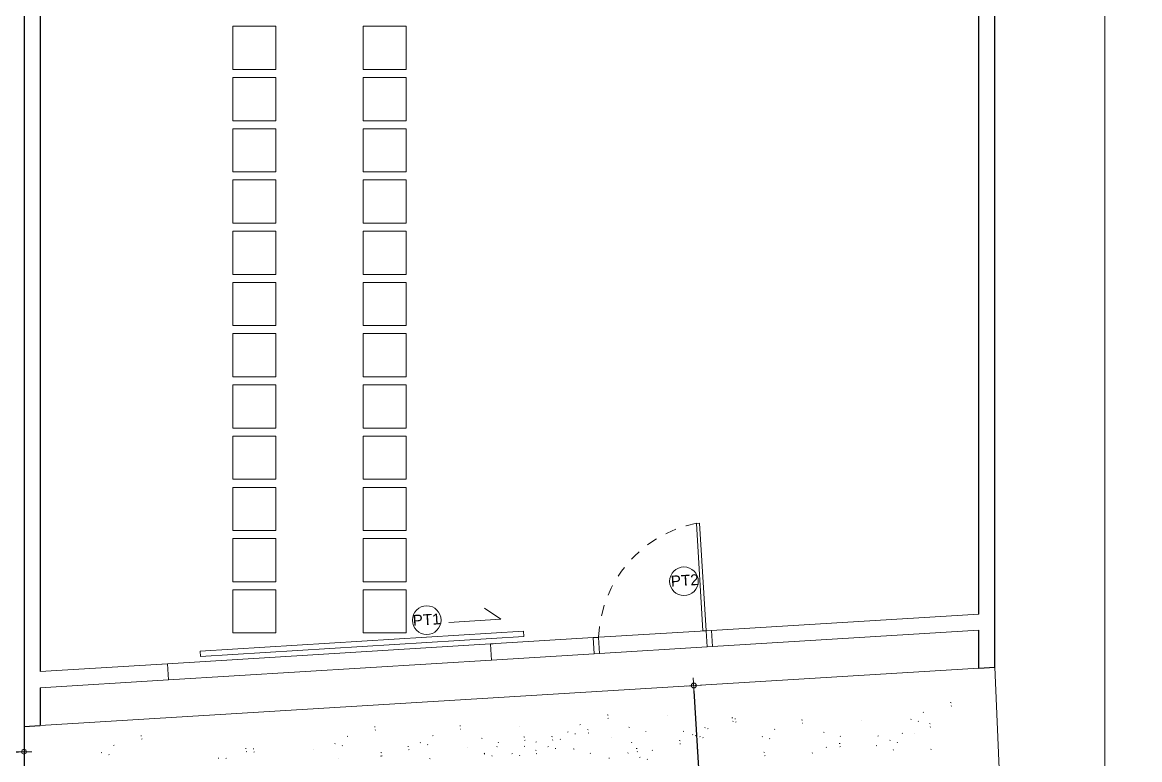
# Model space of a CAD drawing. Header units: millimetres. Extents: x 1345 to 2117, y 1214 to 1365.
# Drawn here: x 1526.97 to 1537.32, y 1265.66 to 1272.5 of the extents above; entities that cross this region are included whole.
import ezdxf

# ---------------------------------------------------------------- set-up
doc = ezdxf.new("R2010")
doc.units = ezdxf.units.MM
doc.header["$LTSCALE"] = 0.5
doc.linetypes.add('HIDDEN2', pattern=[0.1875, 0.125, -0.0625])
for name, color, linetype in [('02', 2, 'Continuous'), ('08', 8, 'Continuous'), ('ARCO', 7, 'HIDDEN2'), ('DIVERSOS', 4, 'Continuous'), ('ESQUADRIAS', 3, 'Continuous'), ('parede', 2, 'Continuous'), ('PISO', 8, 'Continuous')]:
    doc.layers.add(name, color=color, linetype=linetype)
doc.layers.add('E-TXT-W', color=7, linetype='Continuous', lineweight=15)
doc.styles.get("Standard").update_dxf_attribs({"font": 'arial.ttf'})
doc.dimstyles.new('ESCALA50', dxfattribs={"dimtxt": 0.1, "dimasz": 0.05, "dimexe": 0.18, "dimexo": 0.06, "dimgap": 0.1, "dimtad": 1, "dimzin": 4, "dimdsep": 46, "dimtxsty": 'Standard', "dimblk": 'BOLA', "dimcen": -0.06, "dimse1": 1, "dimse2": 1, "dimclrd": 7, "dimclrt": 7, "dimadec": 0, "dimazin": 0, "dimtfac": 1, "dimtix": 1, "dimtmove": 0, "dimatfit": 3, "dimldrblk": 'BOLA', "dimfxl": 0, "dimtolj": 1, "dimtzin": 4, "dimarcsym": 0})

# ---------------------------------------------------------------- blocks, each defined once
blk = doc.blocks.new('BOLA')
for p, q in [((-1.44, 0), (1.44, 0)), ((0, -1.44), (0, 1.44))]:
    blk.add_line(p, q)
blk.add_circle((0, 0), 0.452)
blk = doc.blocks.new('*D338')
at = {"layer": 'Defpoints', "color": 0, "transparency": 16777216}
for p in [(1524.981, 1270.423), (1526.981, 1270.423), (1526.981, 1265.731)]:
    blk.add_point(p, dxfattribs=at)
at = {"layer": 'E-TXT-W', "color": 7, "lineweight": -2, "transparency": 16777216}
blk.add_line((1525.031, 1265.731), (1526.931, 1265.731), dxfattribs=at)
at = {"layer": 'E-TXT-W', "color": 7, "lineweight": -2, "transparency": 16777216, "xscale": 0.05, "yscale": 0.05, "zscale": 0.05, "rotation": 180}
blk.add_blockref('BOLA', (1524.981, 1265.731), dxfattribs=at)
at = {"layer": 'E-TXT-W', "color": 7, "lineweight": -2, "transparency": 16777216, "xscale": 0.05, "yscale": 0.05, "zscale": 0.05}
blk.add_blockref('BOLA', (1526.981, 1265.731), dxfattribs=at)
at = {"layer": 'E-TXT-W', "color": 7, "transparency": 16777216, "insert": (1525.981, 1265.882), "char_height": 0.1, "attachment_point": 5}
blk.add_mtext('\\A1;2.00', dxfattribs=at)
blk = doc.blocks.new('*D340')
at = {"layer": 'Defpoints', "color": 0, "transparency": 16777216}
for p in [(1533.189, 1266.345), (1533.189, 1266.345), (1533.526, 1260.855)]:
    blk.add_point(p, dxfattribs=at)
at = {"layer": 'E-TXT-W', "color": 7, "lineweight": -2, "transparency": 16777216}
blk.add_line((1533.523, 1260.905), (1533.192, 1266.295), dxfattribs=at)
at = {"layer": 'E-TXT-W', "color": 7, "lineweight": -2, "transparency": 16777216, "xscale": 0.05, "yscale": 0.05, "zscale": 0.05}
for p, rotation in [((1533.189, 1266.345), 93.51165524880473), ((1533.526, 1260.855), 273.5116552488047)]:
    blk.add_blockref('BOLA', p, dxfattribs=dict(at, rotation=rotation))
at = {"layer": 'E-TXT-W', "color": 7, "transparency": 16777216, "insert": (1533.509, 1263.61), "char_height": 0.1, "attachment_point": 5, "rotation": 273.5117}
blk.add_mtext('\\A1;5.50', dxfattribs=at)

msp = doc.modelspace()

# ---------------------------------------------------------------- linework, layer by layer
at = {"color": 84, "linetype": 'Continuous', "lineweight": 15, "true_color": 0x259500}
for points in [[(1535.574, 1266.185), (1535.567, 1266.187), (1535.567, 1266.187)], [(1535.578, 1266.157), (1535.574, 1266.155), (1535.574, 1266.155)], [(1532.394, 1266.07), (1532.386, 1266.072), (1532.386, 1266.072)], [(1532.398, 1266.042), (1532.393, 1266.039), (1532.393, 1266.039)], [(1533.551, 1266.044), (1533.543, 1266.045), (1533.543, 1266.045)], [(1533.555, 1266.015), (1533.55, 1266.013), (1533.55, 1266.013)], [(1533.577, 1266.035), (1533.57, 1266.037), (1533.57, 1266.037)], [(1533.581, 1266.007), (1533.577, 1266.004), (1533.577, 1266.004)], [(1534.197, 1266.025), (1534.189, 1266.027), (1534.189, 1266.027)], [(1534.201, 1265.997), (1534.196, 1265.995), (1534.196, 1265.995)], [(1535.204, 1266.032), (1535.2, 1266.03), (1535.2, 1266.03)], [(1535.272, 1266.01), (1535.269, 1266.015), (1535.269, 1266.015)], [(1535.319, 1266.099), (1535.314, 1266.096), (1535.314, 1266.096)], [(1530.236, 1265.961), (1530.229, 1265.963), (1530.229, 1265.963)], [(1530.24, 1265.933), (1530.236, 1265.93), (1530.236, 1265.93)], [(1531.027, 1265.97), (1531.02, 1265.971), (1531.02, 1265.971)], [(1531.031, 1265.941), (1531.027, 1265.939), (1531.027, 1265.939)], [(1532.024, 1265.917), (1532.019, 1265.914), (1532.019, 1265.914)], [(1532.091, 1265.895), (1532.089, 1265.9), (1532.089, 1265.9)], [(1532.138, 1265.983), (1532.134, 1265.981), (1532.134, 1265.981)], [(1532.211, 1265.934), (1532.203, 1265.936), (1532.203, 1265.936)], [(1532.215, 1265.906), (1532.21, 1265.903), (1532.21, 1265.903)], [(1532.594, 1265.956), (1532.587, 1265.958), (1532.587, 1265.958)], [(1532.746, 1265.916), (1532.744, 1265.92), (1532.744, 1265.92)], [(1533.097, 1265.923), (1533.092, 1265.92), (1533.092, 1265.92)], [(1533.295, 1265.957), (1533.291, 1265.954), (1533.291, 1265.954)], [(1533.322, 1265.948), (1533.317, 1265.945), (1533.317, 1265.945)], [(1533.941, 1265.939), (1533.937, 1265.936), (1533.937, 1265.936)], [(1534.397, 1265.911), (1534.39, 1265.913), (1534.39, 1265.913)], [(1535.125, 1265.903), (1535.12, 1265.9), (1535.12, 1265.9)], [(1535.38, 1265.99), (1535.373, 1265.992), (1535.373, 1265.992)], [(1535.384, 1265.962), (1535.38, 1265.959), (1535.38, 1265.959)], [(1527.816, 1265.791), (1527.811, 1265.788), (1527.811, 1265.788)], [(1528.071, 1265.878), (1528.064, 1265.88), (1528.064, 1265.88)], [(1528.076, 1265.85), (1528.071, 1265.847), (1528.071, 1265.847)], [(1529.866, 1265.808), (1529.862, 1265.805), (1529.862, 1265.805)], [(1529.934, 1265.786), (1529.931, 1265.79), (1529.931, 1265.79)], [(1529.981, 1265.874), (1529.976, 1265.871), (1529.976, 1265.871)], [(1530.657, 1265.816), (1530.653, 1265.814), (1530.653, 1265.814)], [(1530.725, 1265.794), (1530.722, 1265.799), (1530.722, 1265.799)], [(1530.772, 1265.883), (1530.767, 1265.88), (1530.767, 1265.88)], [(1531.228, 1265.855), (1531.221, 1265.857), (1531.221, 1265.857)], [(1531.38, 1265.815), (1531.377, 1265.819), (1531.377, 1265.819)], [(1531.622, 1265.866), (1531.614, 1265.868), (1531.614, 1265.868)], [(1531.626, 1265.838), (1531.621, 1265.835), (1531.621, 1265.835)], [(1531.73, 1265.822), (1531.726, 1265.82), (1531.726, 1265.82)], [(1531.878, 1265.869), (1531.871, 1265.871), (1531.871, 1265.871)], [(1531.883, 1265.841), (1531.878, 1265.838), (1531.878, 1265.838)], [(1531.955, 1265.847), (1531.951, 1265.845), (1531.951, 1265.845)], [(1532.615, 1265.815), (1532.612, 1265.82), (1532.612, 1265.82)], [(1533.062, 1265.833), (1533.055, 1265.835), (1533.055, 1265.835)], [(1533.066, 1265.805), (1533.061, 1265.803), (1533.061, 1265.803)], [(1533.181, 1265.89), (1533.176, 1265.888), (1533.176, 1265.888)], [(1533.207, 1265.882), (1533.202, 1265.879), (1533.202, 1265.879)], [(1533.248, 1265.868), (1533.246, 1265.873), (1533.246, 1265.873)], [(1533.275, 1265.86), (1533.272, 1265.864), (1533.272, 1265.864)], [(1533.827, 1265.872), (1533.822, 1265.87), (1533.822, 1265.87)], [(1533.894, 1265.85), (1533.892, 1265.855), (1533.892, 1265.855)], [(1534.545, 1265.807), (1534.537, 1265.809), (1534.537, 1265.809)], [(1534.549, 1265.871), (1534.547, 1265.875), (1534.547, 1265.875)], [(1534.887, 1265.787), (1534.88, 1265.789), (1534.88, 1265.789)], [(1534.9, 1265.878), (1534.895, 1265.876), (1534.895, 1265.876)], [(1535.01, 1265.837), (1535.006, 1265.834), (1535.006, 1265.834)], [(1535.078, 1265.815), (1535.075, 1265.819), (1535.075, 1265.819)], [(1527.701, 1265.725), (1527.697, 1265.722), (1527.697, 1265.722)], [(1527.769, 1265.703), (1527.767, 1265.707), (1527.767, 1265.707)], [(1529.041, 1265.76), (1529.034, 1265.762), (1529.034, 1265.762)], [(1529.045, 1265.732), (1529.041, 1265.729), (1529.041, 1265.729)], [(1529.112, 1265.757), (1529.105, 1265.759), (1529.105, 1265.759)], [(1529.116, 1265.729), (1529.112, 1265.726), (1529.112, 1265.726)], [(1530.29, 1265.692), (1530.286, 1265.69), (1530.286, 1265.69)], [(1530.296, 1265.721), (1530.288, 1265.723), (1530.288, 1265.723)], [(1530.3, 1265.693), (1530.295, 1265.691), (1530.295, 1265.691)], [(1530.546, 1265.779), (1530.539, 1265.781), (1530.539, 1265.781)], [(1530.55, 1265.751), (1530.545, 1265.748), (1530.545, 1265.748)], [(1531.249, 1265.714), (1531.246, 1265.719), (1531.246, 1265.719)], [(1531.252, 1265.713), (1531.247, 1265.71), (1531.247, 1265.71)], [(1531.319, 1265.691), (1531.317, 1265.696), (1531.317, 1265.696)], [(1531.366, 1265.779), (1531.362, 1265.777), (1531.362, 1265.777)], [(1531.508, 1265.716), (1531.504, 1265.713), (1531.504, 1265.713)], [(1531.576, 1265.694), (1531.574, 1265.698), (1531.574, 1265.698)], [(1531.623, 1265.782), (1531.618, 1265.779), (1531.618, 1265.779)], [(1531.729, 1265.744), (1531.722, 1265.746), (1531.722, 1265.746)], [(1531.733, 1265.716), (1531.729, 1265.713), (1531.729, 1265.713)], [(1531.841, 1265.781), (1531.836, 1265.778), (1531.836, 1265.778)], [(1531.908, 1265.759), (1531.906, 1265.764), (1531.906, 1265.764)], [(1532.079, 1265.755), (1532.072, 1265.757), (1532.072, 1265.757)], [(1532.231, 1265.714), (1532.228, 1265.719), (1532.228, 1265.719)], [(1532.581, 1265.722), (1532.577, 1265.719), (1532.577, 1265.719)], [(1532.663, 1265.76), (1532.656, 1265.762), (1532.656, 1265.762)], [(1532.667, 1265.732), (1532.663, 1265.729), (1532.663, 1265.729)], [(1532.806, 1265.747), (1532.802, 1265.744), (1532.802, 1265.744)], [(1533.846, 1265.724), (1533.839, 1265.726), (1533.839, 1265.726)], [(1533.851, 1265.696), (1533.846, 1265.693), (1533.846, 1265.693)], [(1534.289, 1265.72), (1534.285, 1265.718), (1534.285, 1265.718)], [(1534.418, 1265.77), (1534.415, 1265.775), (1534.415, 1265.775)], [(1534.549, 1265.779), (1534.544, 1265.776), (1534.544, 1265.776)], [(1535.039, 1265.747), (1535.037, 1265.752), (1535.037, 1265.752)], [(1535.39, 1265.754), (1535.385, 1265.752), (1535.385, 1265.752)], [(1528.786, 1265.673), (1528.781, 1265.67), (1528.781, 1265.67)], [(1528.857, 1265.67), (1528.852, 1265.667), (1528.852, 1265.667)], [(1530.746, 1265.665), (1530.739, 1265.667), (1530.739, 1265.667)], [(1532.408, 1265.673), (1532.403, 1265.67), (1532.403, 1265.67)], [(1532.692, 1265.68), (1532.687, 1265.678), (1532.687, 1265.678)], [(1532.76, 1265.658), (1532.757, 1265.663), (1532.757, 1265.663)]]:
    msp.add_lwpolyline(points, dxfattribs=at)
for points in [[(1532.941, 1266.065), (1532.941, 1266.065)], [(1534.744, 1266.02), (1534.744, 1266.02)], [(1531.575, 1265.964), (1531.575, 1265.964)], [(1535.234, 1265.897), (1535.234, 1265.897)], [(1532.426, 1265.864), (1532.426, 1265.864)], [(1529.66, 1265.752), (1529.66, 1265.752)], [(1531.093, 1265.774), (1531.093, 1265.774)], [(1533.21, 1265.755), (1533.21, 1265.755)], [(1529.896, 1265.672), (1529.896, 1265.672)]]:
    msp.add_lwpolyline(points, close=True, dxfattribs=at)
at = {"layer": '02', "lineweight": 18}
for points in [[(1553.614, 1252.538), (1553.614, 1295.588), (1536.999, 1295.616), (1536.999, 1261.799)], [(1523.764, 1260.937), (1523.764, 1295.588), (1536.999, 1295.588), (1536.999, 1252.538)]]:
    msp.add_lwpolyline(points, dxfattribs=at)
at = {"layer": '08', "color": 8, "lineweight": 15}
for p, q in [((1528.311, 1266.547), (1531.355, 1266.734)), ((1531.365, 1266.584), (1528.32, 1266.397))]:
    msp.add_line(p, q, dxfattribs=at)
for points in [[(1528.916, 1272.058), (1528.916, 1272.458), (1529.316, 1272.458), (1529.316, 1272.058)], [(1530.523, 1272.058), (1530.523, 1272.458), (1530.123, 1272.458), (1530.123, 1272.058)], [(1528.916, 1271.583), (1528.916, 1271.983), (1529.316, 1271.983), (1529.316, 1271.583)], [(1530.523, 1271.583), (1530.523, 1271.983), (1530.123, 1271.983), (1530.123, 1271.583)], [(1528.916, 1271.108), (1528.916, 1271.508), (1529.316, 1271.508), (1529.316, 1271.108)], [(1530.523, 1271.108), (1530.523, 1271.508), (1530.123, 1271.508), (1530.123, 1271.108)], [(1528.916, 1270.633), (1528.916, 1271.033), (1529.316, 1271.033), (1529.316, 1270.633)], [(1530.523, 1270.633), (1530.523, 1271.033), (1530.123, 1271.033), (1530.123, 1270.633)], [(1528.916, 1270.158), (1528.916, 1270.558), (1529.316, 1270.558), (1529.316, 1270.158)], [(1530.523, 1270.158), (1530.523, 1270.558), (1530.123, 1270.558), (1530.123, 1270.158)], [(1528.916, 1269.683), (1528.916, 1270.083), (1529.316, 1270.083), (1529.316, 1269.683)], [(1530.523, 1269.683), (1530.523, 1270.083), (1530.123, 1270.083), (1530.123, 1269.683)], [(1528.916, 1269.208), (1528.916, 1269.608), (1529.316, 1269.608), (1529.316, 1269.208)], [(1530.523, 1269.208), (1530.523, 1269.608), (1530.123, 1269.608), (1530.123, 1269.208)], [(1528.916, 1268.733), (1528.916, 1269.133), (1529.316, 1269.133), (1529.316, 1268.733)], [(1530.523, 1268.733), (1530.523, 1269.133), (1530.123, 1269.133), (1530.123, 1268.733)], [(1528.916, 1268.258), (1528.916, 1268.658), (1529.316, 1268.658), (1529.316, 1268.258)], [(1530.523, 1268.258), (1530.523, 1268.658), (1530.123, 1268.658), (1530.123, 1268.258)], [(1528.916, 1267.783), (1528.916, 1268.183), (1529.316, 1268.183), (1529.316, 1267.783)], [(1530.523, 1267.783), (1530.523, 1268.183), (1530.123, 1268.183), (1530.123, 1267.783)], [(1528.916, 1267.308), (1528.916, 1267.708), (1529.316, 1267.708), (1529.316, 1267.308)], [(1530.523, 1267.308), (1530.523, 1267.708), (1530.123, 1267.708), (1530.123, 1267.308)], [(1528.916, 1266.833), (1528.916, 1267.233), (1529.316, 1267.233), (1529.316, 1266.833)], [(1530.523, 1266.833), (1530.523, 1267.233), (1530.123, 1267.233), (1530.123, 1266.833)]]:
    msp.add_lwpolyline(points, close=True, dxfattribs=at)
at = {"layer": 'ARCO', "color": 8, "lineweight": 15}
msp.add_arc((1533.428, 1266.748), 1.122, 101.0135, 177.7548, dxfattribs=at)
at = {"layer": 'ESQUADRIAS', "color": 8, "lineweight": 15}
for p, q in [((1531.402, 1266.96), (1531.25, 1267.064)), ((1530.919, 1266.931), (1531.402, 1266.96)), ((1528.615, 1266.665), (1531.61, 1266.849)), ((1531.61, 1266.849), (1531.613, 1266.799)), ((1531.613, 1266.799), (1528.618, 1266.615)), ((1528.618, 1266.615), (1528.615, 1266.665))]:
    msp.add_line(p, q, dxfattribs=at)
for points in [[(1533.274, 1266.851), (1533.213, 1267.849), (1533.243, 1267.851), (1533.304, 1266.853), (1533.274, 1266.851)], [(1533.354, 1266.856), (1533.304, 1266.853), (1533.314, 1266.703), (1533.364, 1266.706)], [(1531.355, 1266.734), (1531.305, 1266.73), (1531.315, 1266.581), (1531.365, 1266.584)], [(1532.256, 1266.789), (1532.306, 1266.792), (1532.315, 1266.642), (1532.266, 1266.639)], [(1528.261, 1266.544), (1528.311, 1266.547), (1528.32, 1266.397), (1528.27, 1266.394)]]:
    msp.add_lwpolyline(points, dxfattribs=at)
at = {"layer": 'parede', "color": 8, "lineweight": 30}
for p, q in [((1526.981, 1291.516), (1526.981, 1261.517)), ((1527.131, 1291.516), (1527.131, 1266.474)), ((1535.831, 1267.008), (1535.831, 1274.016)), ((1535.981, 1266.516), (1535.981, 1274.016)), ((1535.831, 1266.507), (1535.831, 1266.858)), ((1535.831, 1266.507), (1535.981, 1266.516)), ((1527.131, 1266.324), (1527.131, 1265.973)), ((1526.981, 1265.964), (1527.131, 1265.973))]:
    msp.add_line(p, q, dxfattribs=at)
at = {"layer": 'parede', "color": 8, "lineweight": 15}
for p, q in [((1535.831, 1267.008), (1533.354, 1266.856)), ((1533.364, 1266.706), (1533.354, 1266.856)), ((1535.831, 1266.858), (1533.364, 1266.706)), ((1532.256, 1266.789), (1531.355, 1266.734)), ((1532.266, 1266.639), (1532.256, 1266.789)), ((1532.266, 1266.639), (1531.365, 1266.584)), ((1528.311, 1266.547), (1527.131, 1266.474)), ((1528.32, 1266.397), (1527.131, 1266.324))]:
    msp.add_line(p, q, dxfattribs=at)
at = {"layer": 'PISO', "color": 8, "lineweight": 15}
for p, q in [((1532.256, 1266.789), (1533.354, 1266.856)), ((1532.266, 1266.639), (1533.364, 1266.706)), ((1527.131, 1265.973), (1535.831, 1266.507))]:
    msp.add_line(p, q, dxfattribs=at)
at = {"layer": 'PISO', "lineweight": 18}
msp.add_line((1535.981, 1266.516), (1536.321, 1258.522), dxfattribs=at)
at = {"layer": 'PISO', "color": 8, "lineweight": 15}
for centre in [(1533.098, 1267.312), (1530.714, 1266.951)]:
    msp.add_circle(centre, 0.133, dxfattribs=at)

# ---------------------------------------------------------------- texts
at = {"layer": 'DIVERSOS', "color": 8, "lineweight": 15, "char_height": 0.1011, "width": 0.37308, "attachment_point": 1, "rotation": 3.5117}
for s, insert in [('{\\C3;PT2}', (1532.973, 1267.363)), ('{\\C3;PT1}', (1530.581, 1266.999))]:
    msp.add_mtext(s, dxfattribs=dict(at, insert=insert))

# ---------------------------------------------------------------- dimensions: what is measured, and where the dimension line sits
at = {"layer": 'E-TXT-W'}
dim = msp.add_linear_dim(base=(1526.981, 1265.731), p1=(1524.981, 1270.423), p2=(1526.981, 1270.423), dimstyle='ESCALA50', dxfattribs=at)
dim.commit()
dim.dimension.update_dxf_attribs({"geometry": '*D338', "text_midpoint": (1525.981, 1265.882)})
dim = msp.add_aligned_dim(p1=(1533.526, 1260.855), p2=(1533.189, 1266.345), distance=0, dimstyle='ESCALA50', dxfattribs=at)
dim.commit()
dim.dimension.update_dxf_attribs({"geometry": '*D340', "text_midpoint": (1533.509, 1263.61)})

doc.saveas('drawing.dxf')
